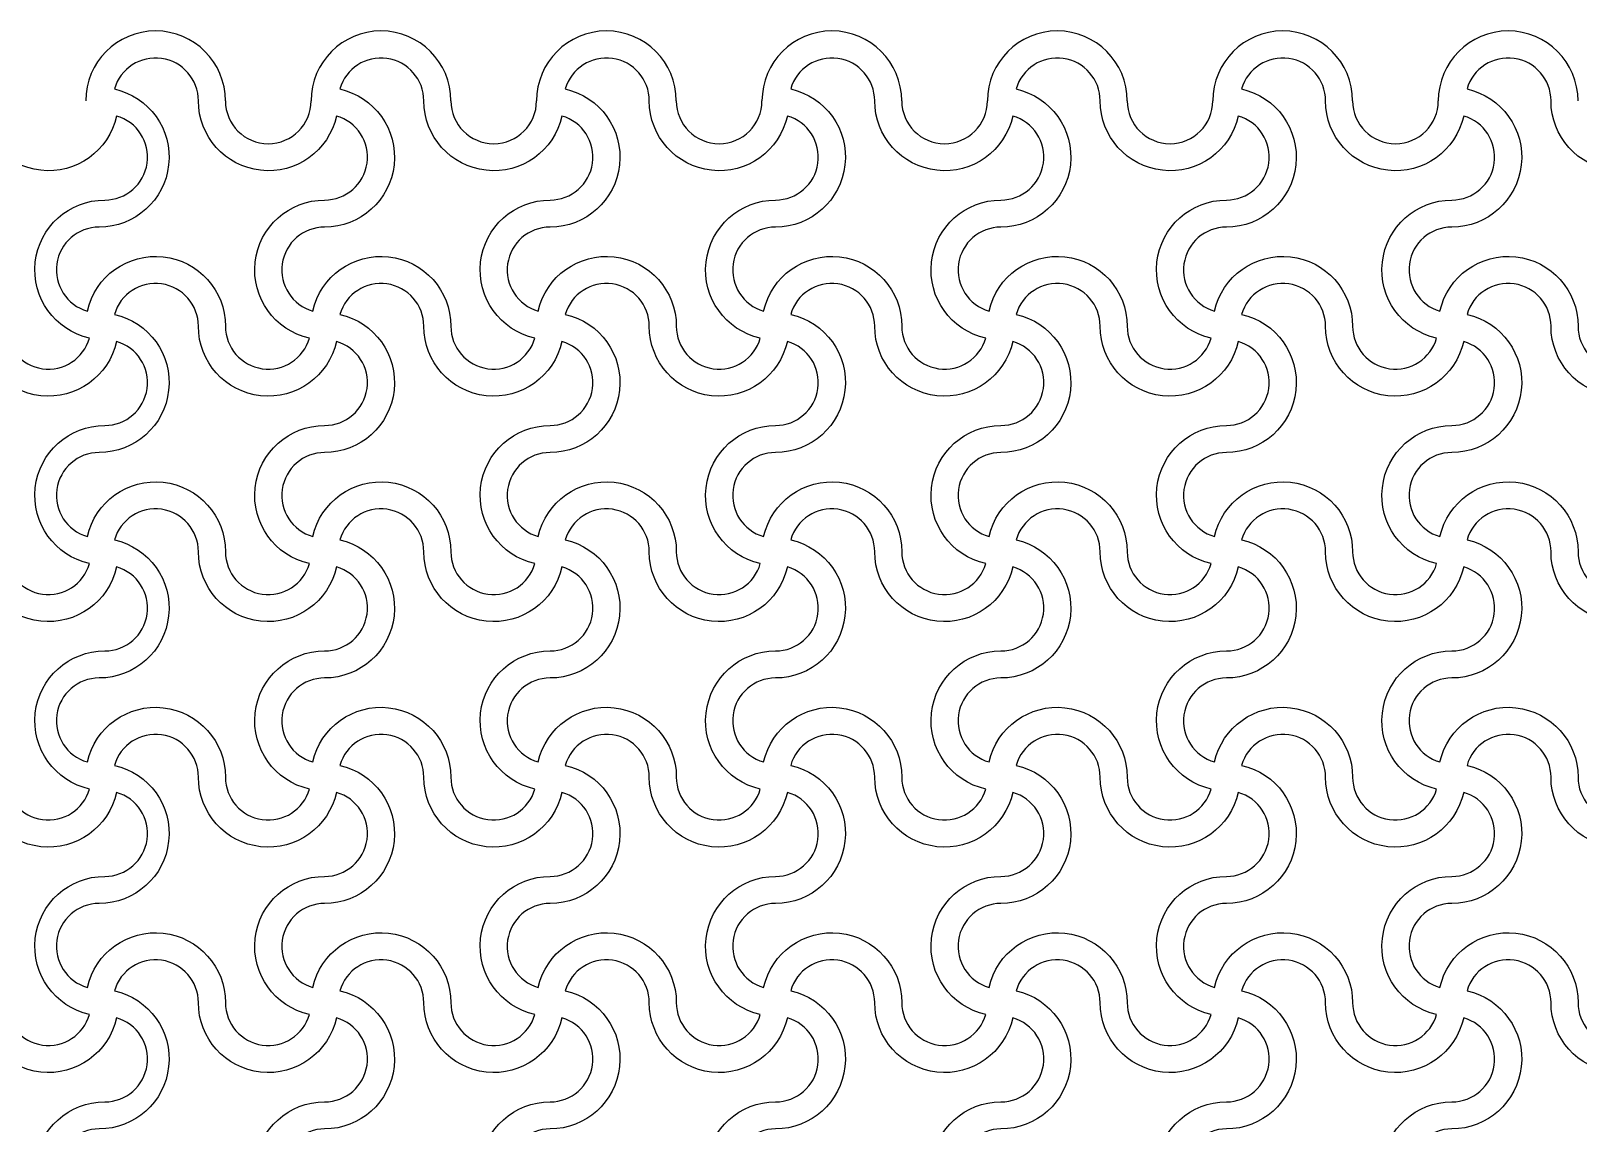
# Model space of a CAD drawing. Header units: millimetres. Extents: x 24 to 345, y 12 to 201.
# Drawn here: x 273.778 to 276.523, y 122.866 to 124.804 of the extents above; entities that cross this region are included whole.
import ezdxf

# ---------------------------------------------------------------- set-up
doc = ezdxf.new("R2010")
doc.units = ezdxf.units.MM
doc.header["$MEASUREMENT"] = 0
doc.layers.add('5th metal (rf+ground)', color=240, linetype='Continuous')

msp = doc.modelspace()

# ---------------------------------------------------------------- linework, layer by layer
at = {"layer": '5th metal (rf+ground)'}
for points in [[(273.92956, 124.65285, -0.8959788), (273.68453, 124.67982, 0.8687853), (273.5355, 124.70085, -0.8959788), (273.50853, 124.45582, 0.8687853), (273.4875, 124.30679, -0.8959788), (273.73253, 124.27982, 0.8687853), (273.88156, 124.25879, -0.8959788), (273.90853, 124.50382, 0.8687853)], [(273.92956, 124.65285, -0.8959788), (273.68453, 124.67982, 0.8687853), (273.5355, 124.70085, -0.8959788), (273.50853, 124.45582, 0.8687853), (273.4875, 124.30679, -0.8959788), (273.73253, 124.27982, 0.8687853), (273.88156, 124.25879, -0.8959788), (273.90853, 124.50382, 0.8687853)], [(273.92956, 124.65285, -0.8959788), (273.68453, 124.67982, 0.8687853), (273.5355, 124.70085, -0.8959788), (273.50853, 124.45582, 0.8687853), (273.4875, 124.30679, -0.8959788), (273.73253, 124.27982, 0.8687853), (273.88156, 124.25879, -0.8959788), (273.90853, 124.50382, 0.8687853)], [(273.92956, 124.65285, -0.8959788), (273.68453, 124.67982, 0.8687853), (273.5355, 124.70085, -0.8959788), (273.50853, 124.45582, 0.8687853), (273.4875, 124.30679, -0.8959788), (273.73253, 124.27982, 0.8687853), (273.88156, 124.25879, -0.8959788), (273.90853, 124.50382, 0.8687853)], [(274.31979, 124.65285, -0.8959788), (274.07475, 124.67982, 0.8687853), (273.92572, 124.70085, -0.8959788), (273.89875, 124.45582, 0.8687853), (273.87772, 124.30679, -0.8959788), (274.12275, 124.27982, 0.8687853), (274.27179, 124.25879, -0.8959788), (274.29875, 124.50382, 0.8687853)], [(274.31979, 124.65285, -0.8959788), (274.07475, 124.67982, 0.8687853), (273.92572, 124.70085, -0.8959788), (273.89875, 124.45582, 0.8687853), (273.87772, 124.30679, -0.8959788), (274.12275, 124.27982, 0.8687853), (274.27179, 124.25879, -0.8959788), (274.29875, 124.50382, 0.8687853)], [(274.31979, 124.65285, -0.8959788), (274.07475, 124.67982, 0.8687853), (273.92572, 124.70085, -0.8959788), (273.89875, 124.45582, 0.8687853), (273.87772, 124.30679, -0.8959788), (274.12275, 124.27982, 0.8687853), (274.27179, 124.25879, -0.8959788), (274.29875, 124.50382, 0.8687853)], [(274.31979, 124.65285, -0.8959788), (274.07475, 124.67982, 0.8687853), (273.92572, 124.70085, -0.8959788), (273.89875, 124.45582, 0.8687853), (273.87772, 124.30679, -0.8959788), (274.12275, 124.27982, 0.8687853), (274.27179, 124.25879, -0.8959788), (274.29875, 124.50382, 0.8687853)], [(274.71979, 124.65285, -0.8959788), (274.47475, 124.67982, 0.8687853), (274.32572, 124.70085, -0.8959788), (274.29875, 124.45582, 0.8687853), (274.27772, 124.30679, -0.8959788), (274.52275, 124.27982, 0.8687853), (274.67179, 124.25879, -0.8959788), (274.69875, 124.50382, 0.8687853)], [(274.71979, 124.65285, -0.8959788), (274.47475, 124.67982, 0.8687853), (274.32572, 124.70085, -0.8959788), (274.29875, 124.45582, 0.8687853), (274.27772, 124.30679, -0.8959788), (274.52275, 124.27982, 0.8687853), (274.67179, 124.25879, -0.8959788), (274.69875, 124.50382, 0.8687853)], [(274.71979, 124.65285, -0.8959788), (274.47475, 124.67982, 0.8687853), (274.32572, 124.70085, -0.8959788), (274.29875, 124.45582, 0.8687853), (274.27772, 124.30679, -0.8959788), (274.52275, 124.27982, 0.8687853), (274.67179, 124.25879, -0.8959788), (274.69875, 124.50382, 0.8687853)], [(274.71979, 124.65285, -0.8959788), (274.47475, 124.67982, 0.8687853), (274.32572, 124.70085, -0.8959788), (274.29875, 124.45582, 0.8687853), (274.27772, 124.30679, -0.8959788), (274.52275, 124.27982, 0.8687853), (274.67179, 124.25879, -0.8959788), (274.69875, 124.50382, 0.8687853)], [(275.11979, 124.65285, -0.8959788), (274.87475, 124.67982, 0.8687853), (274.72572, 124.70085, -0.8959788), (274.69875, 124.45582, 0.8687853), (274.67772, 124.30679, -0.8959788), (274.92275, 124.27982, 0.8687853), (275.07179, 124.25879, -0.8959788), (275.09875, 124.50382, 0.8687853)], [(275.11979, 124.65285, -0.8959788), (274.87475, 124.67982, 0.8687853), (274.72572, 124.70085, -0.8959788), (274.69875, 124.45582, 0.8687853), (274.67772, 124.30679, -0.8959788), (274.92275, 124.27982, 0.8687853), (275.07179, 124.25879, -0.8959788), (275.09875, 124.50382, 0.8687853)], [(275.11979, 124.65285, -0.8959788), (274.87475, 124.67982, 0.8687853), (274.72572, 124.70085, -0.8959788), (274.69875, 124.45582, 0.8687853), (274.67772, 124.30679, -0.8959788), (274.92275, 124.27982, 0.8687853), (275.07179, 124.25879, -0.8959788), (275.09875, 124.50382, 0.8687853)], [(275.11979, 124.65285, -0.8959788), (274.87475, 124.67982, 0.8687853), (274.72572, 124.70085, -0.8959788), (274.69875, 124.45582, 0.8687853), (274.67772, 124.30679, -0.8959788), (274.92275, 124.27982, 0.8687853), (275.07179, 124.25879, -0.8959788), (275.09875, 124.50382, 0.8687853)], [(275.51979, 124.65285, -0.8959788), (275.27475, 124.67982, 0.8687853), (275.12572, 124.70085, -0.8959788), (275.09875, 124.45582, 0.8687853), (275.07772, 124.30679, -0.8959788), (275.32275, 124.27982, 0.8687853), (275.47179, 124.25879, -0.8959788), (275.49875, 124.50382, 0.8687853)], [(275.51979, 124.65285, -0.8959788), (275.27475, 124.67982, 0.8687853), (275.12572, 124.70085, -0.8959788), (275.09875, 124.45582, 0.8687853), (275.07772, 124.30679, -0.8959788), (275.32275, 124.27982, 0.8687853), (275.47179, 124.25879, -0.8959788), (275.49875, 124.50382, 0.8687853)], [(275.51979, 124.65285, -0.8959788), (275.27475, 124.67982, 0.8687853), (275.12572, 124.70085, -0.8959788), (275.09875, 124.45582, 0.8687853), (275.07772, 124.30679, -0.8959788), (275.32275, 124.27982, 0.8687853), (275.47179, 124.25879, -0.8959788), (275.49875, 124.50382, 0.8687853)], [(275.51979, 124.65285, -0.8959788), (275.27475, 124.67982, 0.8687853), (275.12572, 124.70085, -0.8959788), (275.09875, 124.45582, 0.8687853), (275.07772, 124.30679, -0.8959788), (275.32275, 124.27982, 0.8687853), (275.47179, 124.25879, -0.8959788), (275.49875, 124.50382, 0.8687853)], [(275.91979, 124.65285, -0.8959788), (275.67475, 124.67982, 0.8687853), (275.52572, 124.70085, -0.8959788), (275.49875, 124.45582, 0.8687853), (275.47772, 124.30679, -0.8959788), (275.72275, 124.27982, 0.8687853), (275.87179, 124.25879, -0.8959788), (275.89875, 124.50382, 0.8687853)], [(275.91979, 124.65285, -0.8959788), (275.67475, 124.67982, 0.8687853), (275.52572, 124.70085, -0.8959788), (275.49875, 124.45582, 0.8687853), (275.47772, 124.30679, -0.8959788), (275.72275, 124.27982, 0.8687853), (275.87179, 124.25879, -0.8959788), (275.89875, 124.50382, 0.8687853)], [(275.91979, 124.65285, -0.8959788), (275.67475, 124.67982, 0.8687853), (275.52572, 124.70085, -0.8959788), (275.49875, 124.45582, 0.8687853), (275.47772, 124.30679, -0.8959788), (275.72275, 124.27982, 0.8687853), (275.87179, 124.25879, -0.8959788), (275.89875, 124.50382, 0.8687853)], [(275.91979, 124.65285, -0.8959788), (275.67475, 124.67982, 0.8687853), (275.52572, 124.70085, -0.8959788), (275.49875, 124.45582, 0.8687853), (275.47772, 124.30679, -0.8959788), (275.72275, 124.27982, 0.8687853), (275.87179, 124.25879, -0.8959788), (275.89875, 124.50382, 0.8687853)], [(276.31979, 124.65285, -0.8959788), (276.07475, 124.67982, 0.8687853), (275.92572, 124.70085, -0.8959788), (275.89875, 124.45582, 0.8687853), (275.87772, 124.30679, -0.8959788), (276.12275, 124.27982, 0.8687853), (276.27179, 124.25879, -0.8959788), (276.29875, 124.50382, 0.8687853)], [(276.31979, 124.65285, -0.8959788), (276.07475, 124.67982, 0.8687853), (275.92572, 124.70085, -0.8959788), (275.89875, 124.45582, 0.8687853), (275.87772, 124.30679, -0.8959788), (276.12275, 124.27982, 0.8687853), (276.27179, 124.25879, -0.8959788), (276.29875, 124.50382, 0.8687853)], [(276.31979, 124.65285, -0.8959788), (276.07475, 124.67982, 0.8687853), (275.92572, 124.70085, -0.8959788), (275.89875, 124.45582, 0.8687853), (275.87772, 124.30679, -0.8959788), (276.12275, 124.27982, 0.8687853), (276.27179, 124.25879, -0.8959788), (276.29875, 124.50382, 0.8687853)], [(276.31979, 124.65285, -0.8959788), (276.07475, 124.67982, 0.8687853), (275.92572, 124.70085, -0.8959788), (275.89875, 124.45582, 0.8687853), (275.87772, 124.30679, -0.8959788), (276.12275, 124.27982, 0.8687853), (276.27179, 124.25879, -0.8959788), (276.29875, 124.50382, 0.8687853)], [(276.71979, 124.65285, -0.8959788), (276.47475, 124.67982, 0.8687853), (276.32572, 124.70085, -0.8959788), (276.29875, 124.45582, 0.8687853), (276.27772, 124.30679, -0.8959788), (276.52275, 124.27982, 0.8687853), (276.67179, 124.25879, -0.8959788), (276.69875, 124.50382, 0.8687853)], [(276.71979, 124.65285, -0.8959788), (276.47475, 124.67982, 0.8687853), (276.32572, 124.70085, -0.8959788), (276.29875, 124.45582, 0.8687853), (276.27772, 124.30679, -0.8959788), (276.52275, 124.27982, 0.8687853), (276.67179, 124.25879, -0.8959788), (276.69875, 124.50382, 0.8687853)], [(276.71979, 124.65285, -0.8959788), (276.47475, 124.67982, 0.8687853), (276.32572, 124.70085, -0.8959788), (276.29875, 124.45582, 0.8687853), (276.27772, 124.30679, -0.8959788), (276.52275, 124.27982, 0.8687853), (276.67179, 124.25879, -0.8959788), (276.69875, 124.50382, 0.8687853)], [(276.71979, 124.65285, -0.8959788), (276.47475, 124.67982, 0.8687853), (276.32572, 124.70085, -0.8959788), (276.29875, 124.45582, 0.8687853), (276.27772, 124.30679, -0.8959788), (276.52275, 124.27982, 0.8687853), (276.67179, 124.25879, -0.8959788), (276.69875, 124.50382, 0.8687853)], [(273.92956, 124.25285, -0.8959788), (273.68453, 124.27982, 0.8687853), (273.5355, 124.30085, -0.8959788), (273.50853, 124.05582, 0.8687853), (273.4875, 123.90679, -0.8959788), (273.73253, 123.87982, 0.8687853), (273.88156, 123.85879, -0.8959788), (273.90853, 124.10382, 0.8687853)], [(273.92956, 124.25285, -0.8959788), (273.68453, 124.27982, 0.8687853), (273.5355, 124.30085, -0.8959788), (273.50853, 124.05582, 0.8687853), (273.4875, 123.90679, -0.8959788), (273.73253, 123.87982, 0.8687853), (273.88156, 123.85879, -0.8959788), (273.90853, 124.10382, 0.8687853)], [(273.92956, 124.25285, -0.8959788), (273.68453, 124.27982, 0.8687853), (273.5355, 124.30085, -0.8959788), (273.50853, 124.05582, 0.8687853), (273.4875, 123.90679, -0.8959788), (273.73253, 123.87982, 0.8687853), (273.88156, 123.85879, -0.8959788), (273.90853, 124.10382, 0.8687853)], [(273.92956, 124.25285, -0.8959788), (273.68453, 124.27982, 0.8687853), (273.5355, 124.30085, -0.8959788), (273.50853, 124.05582, 0.8687853), (273.4875, 123.90679, -0.8959788), (273.73253, 123.87982, 0.8687853), (273.88156, 123.85879, -0.8959788), (273.90853, 124.10382, 0.8687853)], [(274.31979, 124.25285, -0.8959788), (274.07475, 124.27982, 0.8687853), (273.92572, 124.30085, -0.8959788), (273.89875, 124.05582, 0.8687853), (273.87772, 123.90679, -0.8959788), (274.12275, 123.87982, 0.8687853), (274.27179, 123.85879, -0.8959788), (274.29875, 124.10382, 0.8687853)], [(274.31979, 124.25285, -0.8959788), (274.07475, 124.27982, 0.8687853), (273.92572, 124.30085, -0.8959788), (273.89875, 124.05582, 0.8687853), (273.87772, 123.90679, -0.8959788), (274.12275, 123.87982, 0.8687853), (274.27179, 123.85879, -0.8959788), (274.29875, 124.10382, 0.8687853)], [(274.31979, 124.25285, -0.8959788), (274.07475, 124.27982, 0.8687853), (273.92572, 124.30085, -0.8959788), (273.89875, 124.05582, 0.8687853), (273.87772, 123.90679, -0.8959788), (274.12275, 123.87982, 0.8687853), (274.27179, 123.85879, -0.8959788), (274.29875, 124.10382, 0.8687853)], [(274.31979, 124.25285, -0.8959788), (274.07475, 124.27982, 0.8687853), (273.92572, 124.30085, -0.8959788), (273.89875, 124.05582, 0.8687853), (273.87772, 123.90679, -0.8959788), (274.12275, 123.87982, 0.8687853), (274.27179, 123.85879, -0.8959788), (274.29875, 124.10382, 0.8687853)], [(274.71979, 124.25285, -0.8959788), (274.47475, 124.27982, 0.8687853), (274.32572, 124.30085, -0.8959788), (274.29875, 124.05582, 0.8687853), (274.27772, 123.90679, -0.8959788), (274.52275, 123.87982, 0.8687853), (274.67179, 123.85879, -0.8959788), (274.69875, 124.10382, 0.8687853)], [(274.71979, 124.25285, -0.8959788), (274.47475, 124.27982, 0.8687853), (274.32572, 124.30085, -0.8959788), (274.29875, 124.05582, 0.8687853), (274.27772, 123.90679, -0.8959788), (274.52275, 123.87982, 0.8687853), (274.67179, 123.85879, -0.8959788), (274.69875, 124.10382, 0.8687853)], [(274.71979, 124.25285, -0.8959788), (274.47475, 124.27982, 0.8687853), (274.32572, 124.30085, -0.8959788), (274.29875, 124.05582, 0.8687853), (274.27772, 123.90679, -0.8959788), (274.52275, 123.87982, 0.8687853), (274.67179, 123.85879, -0.8959788), (274.69875, 124.10382, 0.8687853)], [(274.71979, 124.25285, -0.8959788), (274.47475, 124.27982, 0.8687853), (274.32572, 124.30085, -0.8959788), (274.29875, 124.05582, 0.8687853), (274.27772, 123.90679, -0.8959788), (274.52275, 123.87982, 0.8687853), (274.67179, 123.85879, -0.8959788), (274.69875, 124.10382, 0.8687853)], [(275.11979, 124.25285, -0.8959788), (274.87475, 124.27982, 0.8687853), (274.72572, 124.30085, -0.8959788), (274.69875, 124.05582, 0.8687853), (274.67772, 123.90679, -0.8959788), (274.92275, 123.87982, 0.8687853), (275.07179, 123.85879, -0.8959788), (275.09875, 124.10382, 0.8687853)], [(275.11979, 124.25285, -0.8959788), (274.87475, 124.27982, 0.8687853), (274.72572, 124.30085, -0.8959788), (274.69875, 124.05582, 0.8687853), (274.67772, 123.90679, -0.8959788), (274.92275, 123.87982, 0.8687853), (275.07179, 123.85879, -0.8959788), (275.09875, 124.10382, 0.8687853)], [(275.11979, 124.25285, -0.8959788), (274.87475, 124.27982, 0.8687853), (274.72572, 124.30085, -0.8959788), (274.69875, 124.05582, 0.8687853), (274.67772, 123.90679, -0.8959788), (274.92275, 123.87982, 0.8687853), (275.07179, 123.85879, -0.8959788), (275.09875, 124.10382, 0.8687853)], [(275.11979, 124.25285, -0.8959788), (274.87475, 124.27982, 0.8687853), (274.72572, 124.30085, -0.8959788), (274.69875, 124.05582, 0.8687853), (274.67772, 123.90679, -0.8959788), (274.92275, 123.87982, 0.8687853), (275.07179, 123.85879, -0.8959788), (275.09875, 124.10382, 0.8687853)], [(275.51979, 124.25285, -0.8959788), (275.27475, 124.27982, 0.8687853), (275.12572, 124.30085, -0.8959788), (275.09875, 124.05582, 0.8687853), (275.07772, 123.90679, -0.8959788), (275.32275, 123.87982, 0.8687853), (275.47179, 123.85879, -0.8959788), (275.49875, 124.10382, 0.8687853)], [(275.51979, 124.25285, -0.8959788), (275.27475, 124.27982, 0.8687853), (275.12572, 124.30085, -0.8959788), (275.09875, 124.05582, 0.8687853), (275.07772, 123.90679, -0.8959788), (275.32275, 123.87982, 0.8687853), (275.47179, 123.85879, -0.8959788), (275.49875, 124.10382, 0.8687853)], [(275.51979, 124.25285, -0.8959788), (275.27475, 124.27982, 0.8687853), (275.12572, 124.30085, -0.8959788), (275.09875, 124.05582, 0.8687853), (275.07772, 123.90679, -0.8959788), (275.32275, 123.87982, 0.8687853), (275.47179, 123.85879, -0.8959788), (275.49875, 124.10382, 0.8687853)], [(275.51979, 124.25285, -0.8959788), (275.27475, 124.27982, 0.8687853), (275.12572, 124.30085, -0.8959788), (275.09875, 124.05582, 0.8687853), (275.07772, 123.90679, -0.8959788), (275.32275, 123.87982, 0.8687853), (275.47179, 123.85879, -0.8959788), (275.49875, 124.10382, 0.8687853)], [(275.91979, 124.25285, -0.8959788), (275.67475, 124.27982, 0.8687853), (275.52572, 124.30085, -0.8959788), (275.49875, 124.05582, 0.8687853), (275.47772, 123.90679, -0.8959788), (275.72275, 123.87982, 0.8687853), (275.87179, 123.85879, -0.8959788), (275.89875, 124.10382, 0.8687853)], [(275.91979, 124.25285, -0.8959788), (275.67475, 124.27982, 0.8687853), (275.52572, 124.30085, -0.8959788), (275.49875, 124.05582, 0.8687853), (275.47772, 123.90679, -0.8959788), (275.72275, 123.87982, 0.8687853), (275.87179, 123.85879, -0.8959788), (275.89875, 124.10382, 0.8687853)], [(275.91979, 124.25285, -0.8959788), (275.67475, 124.27982, 0.8687853), (275.52572, 124.30085, -0.8959788), (275.49875, 124.05582, 0.8687853), (275.47772, 123.90679, -0.8959788), (275.72275, 123.87982, 0.8687853), (275.87179, 123.85879, -0.8959788), (275.89875, 124.10382, 0.8687853)], [(275.91979, 124.25285, -0.8959788), (275.67475, 124.27982, 0.8687853), (275.52572, 124.30085, -0.8959788), (275.49875, 124.05582, 0.8687853), (275.47772, 123.90679, -0.8959788), (275.72275, 123.87982, 0.8687853), (275.87179, 123.85879, -0.8959788), (275.89875, 124.10382, 0.8687853)], [(276.31979, 124.25285, -0.8959788), (276.07475, 124.27982, 0.8687853), (275.92572, 124.30085, -0.8959788), (275.89875, 124.05582, 0.8687853), (275.87772, 123.90679, -0.8959788), (276.12275, 123.87982, 0.8687853), (276.27179, 123.85879, -0.8959788), (276.29875, 124.10382, 0.8687853)], [(276.31979, 124.25285, -0.8959788), (276.07475, 124.27982, 0.8687853), (275.92572, 124.30085, -0.8959788), (275.89875, 124.05582, 0.8687853), (275.87772, 123.90679, -0.8959788), (276.12275, 123.87982, 0.8687853), (276.27179, 123.85879, -0.8959788), (276.29875, 124.10382, 0.8687853)], [(276.31979, 124.25285, -0.8959788), (276.07475, 124.27982, 0.8687853), (275.92572, 124.30085, -0.8959788), (275.89875, 124.05582, 0.8687853), (275.87772, 123.90679, -0.8959788), (276.12275, 123.87982, 0.8687853), (276.27179, 123.85879, -0.8959788), (276.29875, 124.10382, 0.8687853)], [(276.31979, 124.25285, -0.8959788), (276.07475, 124.27982, 0.8687853), (275.92572, 124.30085, -0.8959788), (275.89875, 124.05582, 0.8687853), (275.87772, 123.90679, -0.8959788), (276.12275, 123.87982, 0.8687853), (276.27179, 123.85879, -0.8959788), (276.29875, 124.10382, 0.8687853)], [(276.71979, 124.25285, -0.8959788), (276.47475, 124.27982, 0.8687853), (276.32572, 124.30085, -0.8959788), (276.29875, 124.05582, 0.8687853), (276.27772, 123.90679, -0.8959788), (276.52275, 123.87982, 0.8687853), (276.67179, 123.85879, -0.8959788), (276.69875, 124.10382, 0.8687853)], [(276.71979, 124.25285, -0.8959788), (276.47475, 124.27982, 0.8687853), (276.32572, 124.30085, -0.8959788), (276.29875, 124.05582, 0.8687853), (276.27772, 123.90679, -0.8959788), (276.52275, 123.87982, 0.8687853), (276.67179, 123.85879, -0.8959788), (276.69875, 124.10382, 0.8687853)], [(276.71979, 124.25285, -0.8959788), (276.47475, 124.27982, 0.8687853), (276.32572, 124.30085, -0.8959788), (276.29875, 124.05582, 0.8687853), (276.27772, 123.90679, -0.8959788), (276.52275, 123.87982, 0.8687853), (276.67179, 123.85879, -0.8959788), (276.69875, 124.10382, 0.8687853)], [(276.71979, 124.25285, -0.8959788), (276.47475, 124.27982, 0.8687853), (276.32572, 124.30085, -0.8959788), (276.29875, 124.05582, 0.8687853), (276.27772, 123.90679, -0.8959788), (276.52275, 123.87982, 0.8687853), (276.67179, 123.85879, -0.8959788), (276.69875, 124.10382, 0.8687853)], [(273.92956, 123.85285, -0.8959788), (273.68453, 123.87982, 0.8687853), (273.5355, 123.90085, -0.8959788), (273.50853, 123.65582, 0.8687853), (273.4875, 123.50679, -0.8959788), (273.73253, 123.47982, 0.8687853), (273.88156, 123.45879, -0.8959788), (273.90853, 123.70382, 0.8687853)], [(273.92956, 123.85285, -0.8959788), (273.68453, 123.87982, 0.8687853), (273.5355, 123.90085, -0.8959788), (273.50853, 123.65582, 0.8687853), (273.4875, 123.50679, -0.8959788), (273.73253, 123.47982, 0.8687853), (273.88156, 123.45879, -0.8959788), (273.90853, 123.70382, 0.8687853)], [(273.92956, 123.85285, -0.8959788), (273.68453, 123.87982, 0.8687853), (273.5355, 123.90085, -0.8959788), (273.50853, 123.65582, 0.8687853), (273.4875, 123.50679, -0.8959788), (273.73253, 123.47982, 0.8687853), (273.88156, 123.45879, -0.8959788), (273.90853, 123.70382, 0.8687853)], [(273.92956, 123.85285, -0.8959788), (273.68453, 123.87982, 0.8687853), (273.5355, 123.90085, -0.8959788), (273.50853, 123.65582, 0.8687853), (273.4875, 123.50679, -0.8959788), (273.73253, 123.47982, 0.8687853), (273.88156, 123.45879, -0.8959788), (273.90853, 123.70382, 0.8687853)], [(274.31979, 123.85285, -0.8959788), (274.07475, 123.87982, 0.8687853), (273.92572, 123.90085, -0.8959788), (273.89875, 123.65582, 0.8687853), (273.87772, 123.50679, -0.8959788), (274.12275, 123.47982, 0.8687853), (274.27179, 123.45879, -0.8959788), (274.29875, 123.70382, 0.8687853)], [(274.31979, 123.85285, -0.8959788), (274.07475, 123.87982, 0.8687853), (273.92572, 123.90085, -0.8959788), (273.89875, 123.65582, 0.8687853), (273.87772, 123.50679, -0.8959788), (274.12275, 123.47982, 0.8687853), (274.27179, 123.45879, -0.8959788), (274.29875, 123.70382, 0.8687853)], [(274.31979, 123.85285, -0.8959788), (274.07475, 123.87982, 0.8687853), (273.92572, 123.90085, -0.8959788), (273.89875, 123.65582, 0.8687853), (273.87772, 123.50679, -0.8959788), (274.12275, 123.47982, 0.8687853), (274.27179, 123.45879, -0.8959788), (274.29875, 123.70382, 0.8687853)], [(274.31979, 123.85285, -0.8959788), (274.07475, 123.87982, 0.8687853), (273.92572, 123.90085, -0.8959788), (273.89875, 123.65582, 0.8687853), (273.87772, 123.50679, -0.8959788), (274.12275, 123.47982, 0.8687853), (274.27179, 123.45879, -0.8959788), (274.29875, 123.70382, 0.8687853)], [(274.71979, 123.85285, -0.8959788), (274.47475, 123.87982, 0.8687853), (274.32572, 123.90085, -0.8959788), (274.29875, 123.65582, 0.8687853), (274.27772, 123.50679, -0.8959788), (274.52275, 123.47982, 0.8687853), (274.67179, 123.45879, -0.8959788), (274.69875, 123.70382, 0.8687853)], [(274.71979, 123.85285, -0.8959788), (274.47475, 123.87982, 0.8687853), (274.32572, 123.90085, -0.8959788), (274.29875, 123.65582, 0.8687853), (274.27772, 123.50679, -0.8959788), (274.52275, 123.47982, 0.8687853), (274.67179, 123.45879, -0.8959788), (274.69875, 123.70382, 0.8687853)], [(274.71979, 123.85285, -0.8959788), (274.47475, 123.87982, 0.8687853), (274.32572, 123.90085, -0.8959788), (274.29875, 123.65582, 0.8687853), (274.27772, 123.50679, -0.8959788), (274.52275, 123.47982, 0.8687853), (274.67179, 123.45879, -0.8959788), (274.69875, 123.70382, 0.8687853)], [(274.71979, 123.85285, -0.8959788), (274.47475, 123.87982, 0.8687853), (274.32572, 123.90085, -0.8959788), (274.29875, 123.65582, 0.8687853), (274.27772, 123.50679, -0.8959788), (274.52275, 123.47982, 0.8687853), (274.67179, 123.45879, -0.8959788), (274.69875, 123.70382, 0.8687853)], [(275.11979, 123.85285, -0.8959788), (274.87475, 123.87982, 0.8687853), (274.72572, 123.90085, -0.8959788), (274.69875, 123.65582, 0.8687853), (274.67772, 123.50679, -0.8959788), (274.92275, 123.47982, 0.8687853), (275.07179, 123.45879, -0.8959788), (275.09875, 123.70382, 0.8687853)], [(275.11979, 123.85285, -0.8959788), (274.87475, 123.87982, 0.8687853), (274.72572, 123.90085, -0.8959788), (274.69875, 123.65582, 0.8687853), (274.67772, 123.50679, -0.8959788), (274.92275, 123.47982, 0.8687853), (275.07179, 123.45879, -0.8959788), (275.09875, 123.70382, 0.8687853)], [(275.11979, 123.85285, -0.8959788), (274.87475, 123.87982, 0.8687853), (274.72572, 123.90085, -0.8959788), (274.69875, 123.65582, 0.8687853), (274.67772, 123.50679, -0.8959788), (274.92275, 123.47982, 0.8687853), (275.07179, 123.45879, -0.8959788), (275.09875, 123.70382, 0.8687853)], [(275.11979, 123.85285, -0.8959788), (274.87475, 123.87982, 0.8687853), (274.72572, 123.90085, -0.8959788), (274.69875, 123.65582, 0.8687853), (274.67772, 123.50679, -0.8959788), (274.92275, 123.47982, 0.8687853), (275.07179, 123.45879, -0.8959788), (275.09875, 123.70382, 0.8687853)], [(275.51979, 123.85285, -0.8959788), (275.27475, 123.87982, 0.8687853), (275.12572, 123.90085, -0.8959788), (275.09875, 123.65582, 0.8687853), (275.07772, 123.50679, -0.8959788), (275.32275, 123.47982, 0.8687853), (275.47179, 123.45879, -0.8959788), (275.49875, 123.70382, 0.8687853)], [(275.51979, 123.85285, -0.8959788), (275.27475, 123.87982, 0.8687853), (275.12572, 123.90085, -0.8959788), (275.09875, 123.65582, 0.8687853), (275.07772, 123.50679, -0.8959788), (275.32275, 123.47982, 0.8687853), (275.47179, 123.45879, -0.8959788), (275.49875, 123.70382, 0.8687853)], [(275.51979, 123.85285, -0.8959788), (275.27475, 123.87982, 0.8687853), (275.12572, 123.90085, -0.8959788), (275.09875, 123.65582, 0.8687853), (275.07772, 123.50679, -0.8959788), (275.32275, 123.47982, 0.8687853), (275.47179, 123.45879, -0.8959788), (275.49875, 123.70382, 0.8687853)], [(275.51979, 123.85285, -0.8959788), (275.27475, 123.87982, 0.8687853), (275.12572, 123.90085, -0.8959788), (275.09875, 123.65582, 0.8687853), (275.07772, 123.50679, -0.8959788), (275.32275, 123.47982, 0.8687853), (275.47179, 123.45879, -0.8959788), (275.49875, 123.70382, 0.8687853)], [(275.91979, 123.85285, -0.8959788), (275.67475, 123.87982, 0.8687853), (275.52572, 123.90085, -0.8959788), (275.49875, 123.65582, 0.8687853), (275.47772, 123.50679, -0.8959788), (275.72275, 123.47982, 0.8687853), (275.87179, 123.45879, -0.8959788), (275.89875, 123.70382, 0.8687853)], [(275.91979, 123.85285, -0.8959788), (275.67475, 123.87982, 0.8687853), (275.52572, 123.90085, -0.8959788), (275.49875, 123.65582, 0.8687853), (275.47772, 123.50679, -0.8959788), (275.72275, 123.47982, 0.8687853), (275.87179, 123.45879, -0.8959788), (275.89875, 123.70382, 0.8687853)], [(275.91979, 123.85285, -0.8959788), (275.67475, 123.87982, 0.8687853), (275.52572, 123.90085, -0.8959788), (275.49875, 123.65582, 0.8687853), (275.47772, 123.50679, -0.8959788), (275.72275, 123.47982, 0.8687853), (275.87179, 123.45879, -0.8959788), (275.89875, 123.70382, 0.8687853)], [(275.91979, 123.85285, -0.8959788), (275.67475, 123.87982, 0.8687853), (275.52572, 123.90085, -0.8959788), (275.49875, 123.65582, 0.8687853), (275.47772, 123.50679, -0.8959788), (275.72275, 123.47982, 0.8687853), (275.87179, 123.45879, -0.8959788), (275.89875, 123.70382, 0.8687853)], [(276.31979, 123.85285, -0.8959788), (276.07475, 123.87982, 0.8687853), (275.92572, 123.90085, -0.8959788), (275.89875, 123.65582, 0.8687853), (275.87772, 123.50679, -0.8959788), (276.12275, 123.47982, 0.8687853), (276.27179, 123.45879, -0.8959788), (276.29875, 123.70382, 0.8687853)], [(276.31979, 123.85285, -0.8959788), (276.07475, 123.87982, 0.8687853), (275.92572, 123.90085, -0.8959788), (275.89875, 123.65582, 0.8687853), (275.87772, 123.50679, -0.8959788), (276.12275, 123.47982, 0.8687853), (276.27179, 123.45879, -0.8959788), (276.29875, 123.70382, 0.8687853)], [(276.31979, 123.85285, -0.8959788), (276.07475, 123.87982, 0.8687853), (275.92572, 123.90085, -0.8959788), (275.89875, 123.65582, 0.8687853), (275.87772, 123.50679, -0.8959788), (276.12275, 123.47982, 0.8687853), (276.27179, 123.45879, -0.8959788), (276.29875, 123.70382, 0.8687853)], [(276.31979, 123.85285, -0.8959788), (276.07475, 123.87982, 0.8687853), (275.92572, 123.90085, -0.8959788), (275.89875, 123.65582, 0.8687853), (275.87772, 123.50679, -0.8959788), (276.12275, 123.47982, 0.8687853), (276.27179, 123.45879, -0.8959788), (276.29875, 123.70382, 0.8687853)], [(276.71979, 123.85285, -0.8959788), (276.47475, 123.87982, 0.8687853), (276.32572, 123.90085, -0.8959788), (276.29875, 123.65582, 0.8687853), (276.27772, 123.50679, -0.8959788), (276.52275, 123.47982, 0.8687853), (276.67179, 123.45879, -0.8959788), (276.69875, 123.70382, 0.8687853)], [(276.71979, 123.85285, -0.8959788), (276.47475, 123.87982, 0.8687853), (276.32572, 123.90085, -0.8959788), (276.29875, 123.65582, 0.8687853), (276.27772, 123.50679, -0.8959788), (276.52275, 123.47982, 0.8687853), (276.67179, 123.45879, -0.8959788), (276.69875, 123.70382, 0.8687853)], [(276.71979, 123.85285, -0.8959788), (276.47475, 123.87982, 0.8687853), (276.32572, 123.90085, -0.8959788), (276.29875, 123.65582, 0.8687853), (276.27772, 123.50679, -0.8959788), (276.52275, 123.47982, 0.8687853), (276.67179, 123.45879, -0.8959788), (276.69875, 123.70382, 0.8687853)], [(276.71979, 123.85285, -0.8959788), (276.47475, 123.87982, 0.8687853), (276.32572, 123.90085, -0.8959788), (276.29875, 123.65582, 0.8687853), (276.27772, 123.50679, -0.8959788), (276.52275, 123.47982, 0.8687853), (276.67179, 123.45879, -0.8959788), (276.69875, 123.70382, 0.8687853)], [(273.92956, 123.45285, -0.8959788), (273.68453, 123.47982, 0.8687853), (273.5355, 123.50085, -0.8959788), (273.50853, 123.25582, 0.8687853), (273.4875, 123.10679, -0.8959788), (273.73253, 123.07982, 0.8687853), (273.88156, 123.05879, -0.8959788), (273.90853, 123.30382, 0.8687853)], [(273.92956, 123.45285, -0.8959788), (273.68453, 123.47982, 0.8687853), (273.5355, 123.50085, -0.8959788), (273.50853, 123.25582, 0.8687853), (273.4875, 123.10679, -0.8959788), (273.73253, 123.07982, 0.8687853), (273.88156, 123.05879, -0.8959788), (273.90853, 123.30382, 0.8687853)], [(273.92956, 123.45285, -0.8959788), (273.68453, 123.47982, 0.8687853), (273.5355, 123.50085, -0.8959788), (273.50853, 123.25582, 0.8687853), (273.4875, 123.10679, -0.8959788), (273.73253, 123.07982, 0.8687853), (273.88156, 123.05879, -0.8959788), (273.90853, 123.30382, 0.8687853)], [(273.92956, 123.45285, -0.8959788), (273.68453, 123.47982, 0.8687853), (273.5355, 123.50085, -0.8959788), (273.50853, 123.25582, 0.8687853), (273.4875, 123.10679, -0.8959788), (273.73253, 123.07982, 0.8687853), (273.88156, 123.05879, -0.8959788), (273.90853, 123.30382, 0.8687853)], [(274.31979, 123.45285, -0.8959788), (274.07475, 123.47982, 0.8687853), (273.92572, 123.50085, -0.8959788), (273.89875, 123.25582, 0.8687853), (273.87772, 123.10679, -0.8959788), (274.12275, 123.07982, 0.8687853), (274.27179, 123.05879, -0.8959788), (274.29875, 123.30382, 0.8687853)], [(274.31979, 123.45285, -0.8959788), (274.07475, 123.47982, 0.8687853), (273.92572, 123.50085, -0.8959788), (273.89875, 123.25582, 0.8687853), (273.87772, 123.10679, -0.8959788), (274.12275, 123.07982, 0.8687853), (274.27179, 123.05879, -0.8959788), (274.29875, 123.30382, 0.8687853)], [(274.31979, 123.45285, -0.8959788), (274.07475, 123.47982, 0.8687853), (273.92572, 123.50085, -0.8959788), (273.89875, 123.25582, 0.8687853), (273.87772, 123.10679, -0.8959788), (274.12275, 123.07982, 0.8687853), (274.27179, 123.05879, -0.8959788), (274.29875, 123.30382, 0.8687853)], [(274.31979, 123.45285, -0.8959788), (274.07475, 123.47982, 0.8687853), (273.92572, 123.50085, -0.8959788), (273.89875, 123.25582, 0.8687853), (273.87772, 123.10679, -0.8959788), (274.12275, 123.07982, 0.8687853), (274.27179, 123.05879, -0.8959788), (274.29875, 123.30382, 0.8687853)], [(274.71979, 123.45285, -0.8959788), (274.47475, 123.47982, 0.8687853), (274.32572, 123.50085, -0.8959788), (274.29875, 123.25582, 0.8687853), (274.27772, 123.10679, -0.8959788), (274.52275, 123.07982, 0.8687853), (274.67179, 123.05879, -0.8959788), (274.69875, 123.30382, 0.8687853)], [(274.71979, 123.45285, -0.8959788), (274.47475, 123.47982, 0.8687853), (274.32572, 123.50085, -0.8959788), (274.29875, 123.25582, 0.8687853), (274.27772, 123.10679, -0.8959788), (274.52275, 123.07982, 0.8687853), (274.67179, 123.05879, -0.8959788), (274.69875, 123.30382, 0.8687853)], [(274.71979, 123.45285, -0.8959788), (274.47475, 123.47982, 0.8687853), (274.32572, 123.50085, -0.8959788), (274.29875, 123.25582, 0.8687853), (274.27772, 123.10679, -0.8959788), (274.52275, 123.07982, 0.8687853), (274.67179, 123.05879, -0.8959788), (274.69875, 123.30382, 0.8687853)], [(274.71979, 123.45285, -0.8959788), (274.47475, 123.47982, 0.8687853), (274.32572, 123.50085, -0.8959788), (274.29875, 123.25582, 0.8687853), (274.27772, 123.10679, -0.8959788), (274.52275, 123.07982, 0.8687853), (274.67179, 123.05879, -0.8959788), (274.69875, 123.30382, 0.8687853)], [(275.11979, 123.45285, -0.8959788), (274.87475, 123.47982, 0.8687853), (274.72572, 123.50085, -0.8959788), (274.69875, 123.25582, 0.8687853), (274.67772, 123.10679, -0.8959788), (274.92275, 123.07982, 0.8687853), (275.07179, 123.05879, -0.8959788), (275.09875, 123.30382, 0.8687853)], [(275.11979, 123.45285, -0.8959788), (274.87475, 123.47982, 0.8687853), (274.72572, 123.50085, -0.8959788), (274.69875, 123.25582, 0.8687853), (274.67772, 123.10679, -0.8959788), (274.92275, 123.07982, 0.8687853), (275.07179, 123.05879, -0.8959788), (275.09875, 123.30382, 0.8687853)], [(275.11979, 123.45285, -0.8959788), (274.87475, 123.47982, 0.8687853), (274.72572, 123.50085, -0.8959788), (274.69875, 123.25582, 0.8687853), (274.67772, 123.10679, -0.8959788), (274.92275, 123.07982, 0.8687853), (275.07179, 123.05879, -0.8959788), (275.09875, 123.30382, 0.8687853)], [(275.11979, 123.45285, -0.8959788), (274.87475, 123.47982, 0.8687853), (274.72572, 123.50085, -0.8959788), (274.69875, 123.25582, 0.8687853), (274.67772, 123.10679, -0.8959788), (274.92275, 123.07982, 0.8687853), (275.07179, 123.05879, -0.8959788), (275.09875, 123.30382, 0.8687853)], [(275.51979, 123.45285, -0.8959788), (275.27475, 123.47982, 0.8687853), (275.12572, 123.50085, -0.8959788), (275.09875, 123.25582, 0.8687853), (275.07772, 123.10679, -0.8959788), (275.32275, 123.07982, 0.8687853), (275.47179, 123.05879, -0.8959788), (275.49875, 123.30382, 0.8687853)], [(275.51979, 123.45285, -0.8959788), (275.27475, 123.47982, 0.8687853), (275.12572, 123.50085, -0.8959788), (275.09875, 123.25582, 0.8687853), (275.07772, 123.10679, -0.8959788), (275.32275, 123.07982, 0.8687853), (275.47179, 123.05879, -0.8959788), (275.49875, 123.30382, 0.8687853)], [(275.51979, 123.45285, -0.8959788), (275.27475, 123.47982, 0.8687853), (275.12572, 123.50085, -0.8959788), (275.09875, 123.25582, 0.8687853), (275.07772, 123.10679, -0.8959788), (275.32275, 123.07982, 0.8687853), (275.47179, 123.05879, -0.8959788), (275.49875, 123.30382, 0.8687853)], [(275.51979, 123.45285, -0.8959788), (275.27475, 123.47982, 0.8687853), (275.12572, 123.50085, -0.8959788), (275.09875, 123.25582, 0.8687853), (275.07772, 123.10679, -0.8959788), (275.32275, 123.07982, 0.8687853), (275.47179, 123.05879, -0.8959788), (275.49875, 123.30382, 0.8687853)], [(275.91979, 123.45285, -0.8959788), (275.67475, 123.47982, 0.8687853), (275.52572, 123.50085, -0.8959788), (275.49875, 123.25582, 0.8687853), (275.47772, 123.10679, -0.8959788), (275.72275, 123.07982, 0.8687853), (275.87179, 123.05879, -0.8959788), (275.89875, 123.30382, 0.8687853)], [(275.91979, 123.45285, -0.8959788), (275.67475, 123.47982, 0.8687853), (275.52572, 123.50085, -0.8959788), (275.49875, 123.25582, 0.8687853), (275.47772, 123.10679, -0.8959788), (275.72275, 123.07982, 0.8687853), (275.87179, 123.05879, -0.8959788), (275.89875, 123.30382, 0.8687853)], [(275.91979, 123.45285, -0.8959788), (275.67475, 123.47982, 0.8687853), (275.52572, 123.50085, -0.8959788), (275.49875, 123.25582, 0.8687853), (275.47772, 123.10679, -0.8959788), (275.72275, 123.07982, 0.8687853), (275.87179, 123.05879, -0.8959788), (275.89875, 123.30382, 0.8687853)], [(275.91979, 123.45285, -0.8959788), (275.67475, 123.47982, 0.8687853), (275.52572, 123.50085, -0.8959788), (275.49875, 123.25582, 0.8687853), (275.47772, 123.10679, -0.8959788), (275.72275, 123.07982, 0.8687853), (275.87179, 123.05879, -0.8959788), (275.89875, 123.30382, 0.8687853)], [(276.31979, 123.45285, -0.8959788), (276.07475, 123.47982, 0.8687853), (275.92572, 123.50085, -0.8959788), (275.89875, 123.25582, 0.8687853), (275.87772, 123.10679, -0.8959788), (276.12275, 123.07982, 0.8687853), (276.27179, 123.05879, -0.8959788), (276.29875, 123.30382, 0.8687853)], [(276.31979, 123.45285, -0.8959788), (276.07475, 123.47982, 0.8687853), (275.92572, 123.50085, -0.8959788), (275.89875, 123.25582, 0.8687853), (275.87772, 123.10679, -0.8959788), (276.12275, 123.07982, 0.8687853), (276.27179, 123.05879, -0.8959788), (276.29875, 123.30382, 0.8687853)], [(276.31979, 123.45285, -0.8959788), (276.07475, 123.47982, 0.8687853), (275.92572, 123.50085, -0.8959788), (275.89875, 123.25582, 0.8687853), (275.87772, 123.10679, -0.8959788), (276.12275, 123.07982, 0.8687853), (276.27179, 123.05879, -0.8959788), (276.29875, 123.30382, 0.8687853)], [(276.31979, 123.45285, -0.8959788), (276.07475, 123.47982, 0.8687853), (275.92572, 123.50085, -0.8959788), (275.89875, 123.25582, 0.8687853), (275.87772, 123.10679, -0.8959788), (276.12275, 123.07982, 0.8687853), (276.27179, 123.05879, -0.8959788), (276.29875, 123.30382, 0.8687853)], [(276.71979, 123.45285, -0.8959788), (276.47475, 123.47982, 0.8687853), (276.32572, 123.50085, -0.8959788), (276.29875, 123.25582, 0.8687853), (276.27772, 123.10679, -0.8959788), (276.52275, 123.07982, 0.8687853), (276.67179, 123.05879, -0.8959788), (276.69875, 123.30382, 0.8687853)], [(276.71979, 123.45285, -0.8959788), (276.47475, 123.47982, 0.8687853), (276.32572, 123.50085, -0.8959788), (276.29875, 123.25582, 0.8687853), (276.27772, 123.10679, -0.8959788), (276.52275, 123.07982, 0.8687853), (276.67179, 123.05879, -0.8959788), (276.69875, 123.30382, 0.8687853)], [(276.71979, 123.45285, -0.8959788), (276.47475, 123.47982, 0.8687853), (276.32572, 123.50085, -0.8959788), (276.29875, 123.25582, 0.8687853), (276.27772, 123.10679, -0.8959788), (276.52275, 123.07982, 0.8687853), (276.67179, 123.05879, -0.8959788), (276.69875, 123.30382, 0.8687853)], [(276.71979, 123.45285, -0.8959788), (276.47475, 123.47982, 0.8687853), (276.32572, 123.50085, -0.8959788), (276.29875, 123.25582, 0.8687853), (276.27772, 123.10679, -0.8959788), (276.52275, 123.07982, 0.8687853), (276.67179, 123.05879, -0.8959788), (276.69875, 123.30382, 0.8687853)], [(273.92956, 123.05285, -0.8959788), (273.68453, 123.07982, 0.8687853), (273.5355, 123.10085, -0.8959788), (273.50853, 122.85582, 0.8687853), (273.4875, 122.70679, -0.8959788), (273.73253, 122.67982, 0.8687853), (273.88156, 122.65879, -0.8959788), (273.90853, 122.90382, 0.8687853)], [(273.92956, 123.05285, -0.8959788), (273.68453, 123.07982, 0.8687853), (273.5355, 123.10085, -0.8959788), (273.50853, 122.85582, 0.8687853), (273.4875, 122.70679, -0.8959788), (273.73253, 122.67982, 0.8687853), (273.88156, 122.65879, -0.8959788), (273.90853, 122.90382, 0.8687853)], [(273.92956, 123.05285, -0.8959788), (273.68453, 123.07982, 0.8687853), (273.5355, 123.10085, -0.8959788), (273.50853, 122.85582, 0.8687853), (273.4875, 122.70679, -0.8959788), (273.73253, 122.67982, 0.8687853), (273.88156, 122.65879, -0.8959788), (273.90853, 122.90382, 0.8687853)], [(273.92956, 123.05285, -0.8959788), (273.68453, 123.07982, 0.8687853), (273.5355, 123.10085, -0.8959788), (273.50853, 122.85582, 0.8687853), (273.4875, 122.70679, -0.8959788), (273.73253, 122.67982, 0.8687853), (273.88156, 122.65879, -0.8959788), (273.90853, 122.90382, 0.8687853)], [(274.31979, 123.05285, -0.8959788), (274.07475, 123.07982, 0.8687853), (273.92572, 123.10085, -0.8959788), (273.89875, 122.85582, 0.8687853), (273.87772, 122.70679, -0.8959788), (274.12275, 122.67982, 0.8687853), (274.27179, 122.65879, -0.8959788), (274.29875, 122.90382, 0.8687853)], [(274.31979, 123.05285, -0.8959788), (274.07475, 123.07982, 0.8687853), (273.92572, 123.10085, -0.8959788), (273.89875, 122.85582, 0.8687853), (273.87772, 122.70679, -0.8959788), (274.12275, 122.67982, 0.8687853), (274.27179, 122.65879, -0.8959788), (274.29875, 122.90382, 0.8687853)], [(274.31979, 123.05285, -0.8959788), (274.07475, 123.07982, 0.8687853), (273.92572, 123.10085, -0.8959788), (273.89875, 122.85582, 0.8687853), (273.87772, 122.70679, -0.8959788), (274.12275, 122.67982, 0.8687853), (274.27179, 122.65879, -0.8959788), (274.29875, 122.90382, 0.8687853)], [(274.31979, 123.05285, -0.8959788), (274.07475, 123.07982, 0.8687853), (273.92572, 123.10085, -0.8959788), (273.89875, 122.85582, 0.8687853), (273.87772, 122.70679, -0.8959788), (274.12275, 122.67982, 0.8687853), (274.27179, 122.65879, -0.8959788), (274.29875, 122.90382, 0.8687853)], [(274.71979, 123.05285, -0.8959788), (274.47475, 123.07982, 0.8687853), (274.32572, 123.10085, -0.8959788), (274.29875, 122.85582, 0.8687853), (274.27772, 122.70679, -0.8959788), (274.52275, 122.67982, 0.8687853), (274.67179, 122.65879, -0.8959788), (274.69875, 122.90382, 0.8687853)], [(274.71979, 123.05285, -0.8959788), (274.47475, 123.07982, 0.8687853), (274.32572, 123.10085, -0.8959788), (274.29875, 122.85582, 0.8687853), (274.27772, 122.70679, -0.8959788), (274.52275, 122.67982, 0.8687853), (274.67179, 122.65879, -0.8959788), (274.69875, 122.90382, 0.8687853)], [(274.71979, 123.05285, -0.8959788), (274.47475, 123.07982, 0.8687853), (274.32572, 123.10085, -0.8959788), (274.29875, 122.85582, 0.8687853), (274.27772, 122.70679, -0.8959788), (274.52275, 122.67982, 0.8687853), (274.67179, 122.65879, -0.8959788), (274.69875, 122.90382, 0.8687853)], [(274.71979, 123.05285, -0.8959788), (274.47475, 123.07982, 0.8687853), (274.32572, 123.10085, -0.8959788), (274.29875, 122.85582, 0.8687853), (274.27772, 122.70679, -0.8959788), (274.52275, 122.67982, 0.8687853), (274.67179, 122.65879, -0.8959788), (274.69875, 122.90382, 0.8687853)], [(275.11979, 123.05285, -0.8959788), (274.87475, 123.07982, 0.8687853), (274.72572, 123.10085, -0.8959788), (274.69875, 122.85582, 0.8687853), (274.67772, 122.70679, -0.8959788), (274.92275, 122.67982, 0.8687853), (275.07179, 122.65879, -0.8959788), (275.09875, 122.90382, 0.8687853)], [(275.11979, 123.05285, -0.8959788), (274.87475, 123.07982, 0.8687853), (274.72572, 123.10085, -0.8959788), (274.69875, 122.85582, 0.8687853), (274.67772, 122.70679, -0.8959788), (274.92275, 122.67982, 0.8687853), (275.07179, 122.65879, -0.8959788), (275.09875, 122.90382, 0.8687853)], [(275.11979, 123.05285, -0.8959788), (274.87475, 123.07982, 0.8687853), (274.72572, 123.10085, -0.8959788), (274.69875, 122.85582, 0.8687853), (274.67772, 122.70679, -0.8959788), (274.92275, 122.67982, 0.8687853), (275.07179, 122.65879, -0.8959788), (275.09875, 122.90382, 0.8687853)], [(275.11979, 123.05285, -0.8959788), (274.87475, 123.07982, 0.8687853), (274.72572, 123.10085, -0.8959788), (274.69875, 122.85582, 0.8687853), (274.67772, 122.70679, -0.8959788), (274.92275, 122.67982, 0.8687853), (275.07179, 122.65879, -0.8959788), (275.09875, 122.90382, 0.8687853)], [(275.51979, 123.05285, -0.8959788), (275.27475, 123.07982, 0.8687853), (275.12572, 123.10085, -0.8959788), (275.09875, 122.85582, 0.8687853), (275.07772, 122.70679, -0.8959788), (275.32275, 122.67982, 0.8687853), (275.47179, 122.65879, -0.8959788), (275.49875, 122.90382, 0.8687853)], [(275.51979, 123.05285, -0.8959788), (275.27475, 123.07982, 0.8687853), (275.12572, 123.10085, -0.8959788), (275.09875, 122.85582, 0.8687853), (275.07772, 122.70679, -0.8959788), (275.32275, 122.67982, 0.8687853), (275.47179, 122.65879, -0.8959788), (275.49875, 122.90382, 0.8687853)], [(275.51979, 123.05285, -0.8959788), (275.27475, 123.07982, 0.8687853), (275.12572, 123.10085, -0.8959788), (275.09875, 122.85582, 0.8687853), (275.07772, 122.70679, -0.8959788), (275.32275, 122.67982, 0.8687853), (275.47179, 122.65879, -0.8959788), (275.49875, 122.90382, 0.8687853)], [(275.51979, 123.05285, -0.8959788), (275.27475, 123.07982, 0.8687853), (275.12572, 123.10085, -0.8959788), (275.09875, 122.85582, 0.8687853), (275.07772, 122.70679, -0.8959788), (275.32275, 122.67982, 0.8687853), (275.47179, 122.65879, -0.8959788), (275.49875, 122.90382, 0.8687853)], [(275.91979, 123.05285, -0.8959788), (275.67475, 123.07982, 0.8687853), (275.52572, 123.10085, -0.8959788), (275.49875, 122.85582, 0.8687853), (275.47772, 122.70679, -0.8959788), (275.72275, 122.67982, 0.8687853), (275.87179, 122.65879, -0.8959788), (275.89875, 122.90382, 0.8687853)], [(275.91979, 123.05285, -0.8959788), (275.67475, 123.07982, 0.8687853), (275.52572, 123.10085, -0.8959788), (275.49875, 122.85582, 0.8687853), (275.47772, 122.70679, -0.8959788), (275.72275, 122.67982, 0.8687853), (275.87179, 122.65879, -0.8959788), (275.89875, 122.90382, 0.8687853)], [(275.91979, 123.05285, -0.8959788), (275.67475, 123.07982, 0.8687853), (275.52572, 123.10085, -0.8959788), (275.49875, 122.85582, 0.8687853), (275.47772, 122.70679, -0.8959788), (275.72275, 122.67982, 0.8687853), (275.87179, 122.65879, -0.8959788), (275.89875, 122.90382, 0.8687853)], [(275.91979, 123.05285, -0.8959788), (275.67475, 123.07982, 0.8687853), (275.52572, 123.10085, -0.8959788), (275.49875, 122.85582, 0.8687853), (275.47772, 122.70679, -0.8959788), (275.72275, 122.67982, 0.8687853), (275.87179, 122.65879, -0.8959788), (275.89875, 122.90382, 0.8687853)], [(276.31979, 123.05285, -0.8959788), (276.07475, 123.07982, 0.8687853), (275.92572, 123.10085, -0.8959788), (275.89875, 122.85582, 0.8687853), (275.87772, 122.70679, -0.8959788), (276.12275, 122.67982, 0.8687853), (276.27179, 122.65879, -0.8959788), (276.29875, 122.90382, 0.8687853)], [(276.31979, 123.05285, -0.8959788), (276.07475, 123.07982, 0.8687853), (275.92572, 123.10085, -0.8959788), (275.89875, 122.85582, 0.8687853), (275.87772, 122.70679, -0.8959788), (276.12275, 122.67982, 0.8687853), (276.27179, 122.65879, -0.8959788), (276.29875, 122.90382, 0.8687853)], [(276.31979, 123.05285, -0.8959788), (276.07475, 123.07982, 0.8687853), (275.92572, 123.10085, -0.8959788), (275.89875, 122.85582, 0.8687853), (275.87772, 122.70679, -0.8959788), (276.12275, 122.67982, 0.8687853), (276.27179, 122.65879, -0.8959788), (276.29875, 122.90382, 0.8687853)], [(276.31979, 123.05285, -0.8959788), (276.07475, 123.07982, 0.8687853), (275.92572, 123.10085, -0.8959788), (275.89875, 122.85582, 0.8687853), (275.87772, 122.70679, -0.8959788), (276.12275, 122.67982, 0.8687853), (276.27179, 122.65879, -0.8959788), (276.29875, 122.90382, 0.8687853)], [(276.71979, 123.05285, -0.8959788), (276.47475, 123.07982, 0.8687853), (276.32572, 123.10085, -0.8959788), (276.29875, 122.85582, 0.8687853), (276.27772, 122.70679, -0.8959788), (276.52275, 122.67982, 0.8687853), (276.67179, 122.65879, -0.8959788), (276.69875, 122.90382, 0.8687853)], [(276.71979, 123.05285, -0.8959788), (276.47475, 123.07982, 0.8687853), (276.32572, 123.10085, -0.8959788), (276.29875, 122.85582, 0.8687853), (276.27772, 122.70679, -0.8959788), (276.52275, 122.67982, 0.8687853), (276.67179, 122.65879, -0.8959788), (276.69875, 122.90382, 0.8687853)], [(276.71979, 123.05285, -0.8959788), (276.47475, 123.07982, 0.8687853), (276.32572, 123.10085, -0.8959788), (276.29875, 122.85582, 0.8687853), (276.27772, 122.70679, -0.8959788), (276.52275, 122.67982, 0.8687853), (276.67179, 122.65879, -0.8959788), (276.69875, 122.90382, 0.8687853)], [(276.71979, 123.05285, -0.8959788), (276.47475, 123.07982, 0.8687853), (276.32572, 123.10085, -0.8959788), (276.29875, 122.85582, 0.8687853), (276.27772, 122.70679, -0.8959788), (276.52275, 122.67982, 0.8687853), (276.67179, 122.65879, -0.8959788), (276.69875, 122.90382, 0.8687853)]]:
    msp.add_lwpolyline(points, format="xyb", close=True, dxfattribs=at)
for centre, radius, start, end in [((273.99875, 124.67982), 0.124, 0, 180), ((273.99875, 124.67982), 0.124, 0, 180), ((273.99875, 124.67982), 0.124, 0, 180), ((273.99875, 124.67982), 0.124, 0, 180), ((274.39875, 124.67982), 0.124, 0, 180), ((274.39875, 124.67982), 0.124, 0, 180), ((274.39875, 124.67982), 0.124, 0, 180), ((274.39875, 124.67982), 0.124, 0, 180), ((274.79875, 124.67982), 0.124, 0, 180), ((274.79875, 124.67982), 0.124, 0, 180), ((274.79875, 124.67982), 0.124, 0, 180), ((274.79875, 124.67982), 0.124, 0, 180), ((275.19875, 124.67982), 0.124, 0, 180), ((275.19875, 124.67982), 0.124, 0, 180), ((275.19875, 124.67982), 0.124, 0, 180), ((275.19875, 124.67982), 0.124, 0, 180), ((275.59875, 124.67982), 0.124, 0, 180), ((275.59875, 124.67982), 0.124, 0, 180), ((275.59875, 124.67982), 0.124, 0, 180), ((275.59875, 124.67982), 0.124, 0, 180), ((275.99875, 124.67982), 0.124, 0, 180), ((275.99875, 124.67982), 0.124, 0, 180), ((275.99875, 124.67982), 0.124, 0, 180), ((275.99875, 124.67982), 0.124, 0, 180), ((276.39875, 124.67982), 0.124, 0, 180), ((276.39875, 124.67982), 0.124, 0, 180), ((276.39875, 124.67982), 0.124, 0, 180), ((276.39875, 124.67982), 0.124, 0, 180), ((274.19875, 124.67982), 0.076, 180, 0), ((274.19875, 124.67982), 0.076, 180, 0), ((274.19875, 124.67982), 0.076, 180, 0), ((274.19875, 124.67982), 0.076, 180, 0), ((274.59875, 124.67982), 0.076, 180, 0), ((274.59875, 124.67982), 0.076, 180, 0), ((274.59875, 124.67982), 0.076, 180, 0), ((274.59875, 124.67982), 0.076, 180, 0), ((274.99875, 124.67982), 0.076, 180, 0), ((274.99875, 124.67982), 0.076, 180, 0), ((274.99875, 124.67982), 0.076, 180, 0), ((274.99875, 124.67982), 0.076, 180, 0), ((275.39875, 124.67982), 0.076, 180, 0), ((275.39875, 124.67982), 0.076, 180, 0), ((275.39875, 124.67982), 0.076, 180, 0), ((275.39875, 124.67982), 0.076, 180, 0), ((275.79875, 124.67982), 0.076, 180, 0), ((275.79875, 124.67982), 0.076, 180, 0), ((275.79875, 124.67982), 0.076, 180, 0), ((275.79875, 124.67982), 0.076, 180, 0), ((276.19875, 124.67982), 0.076, 180, 0), ((276.19875, 124.67982), 0.076, 180, 0), ((276.19875, 124.67982), 0.076, 180, 0), ((276.19875, 124.67982), 0.076, 180, 0)]:
    msp.add_arc(centre, radius, start, end, dxfattribs=at)

doc.saveas('drawing.dxf')
